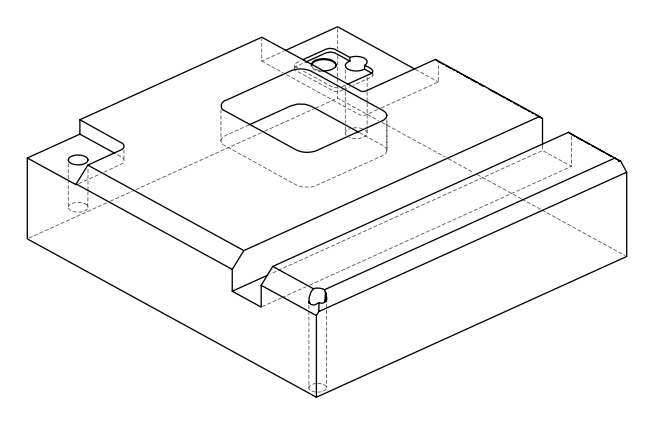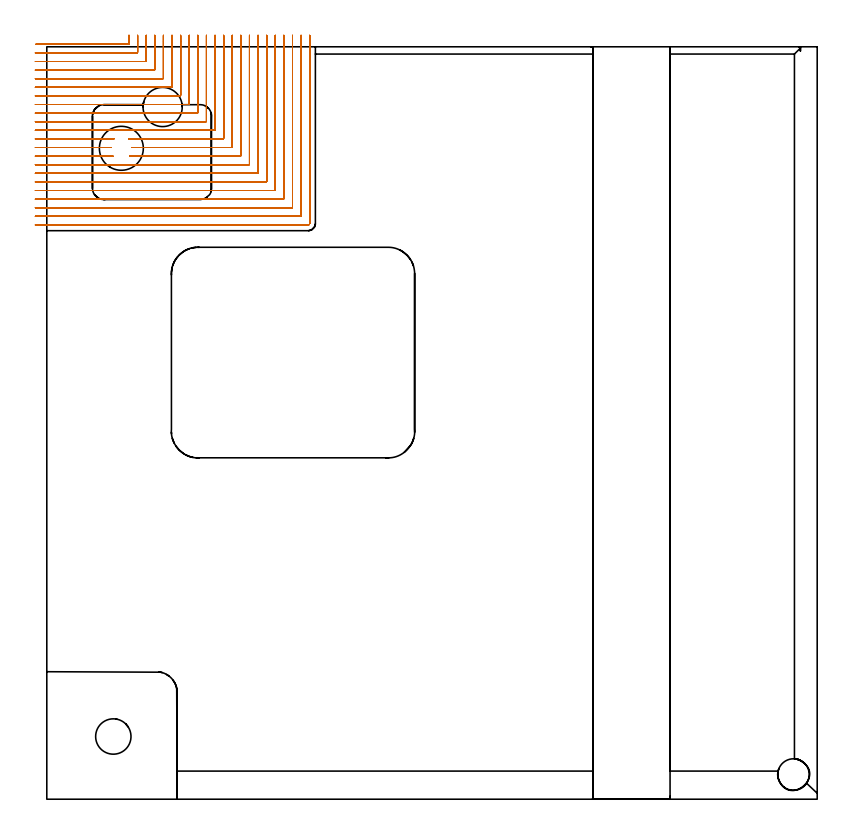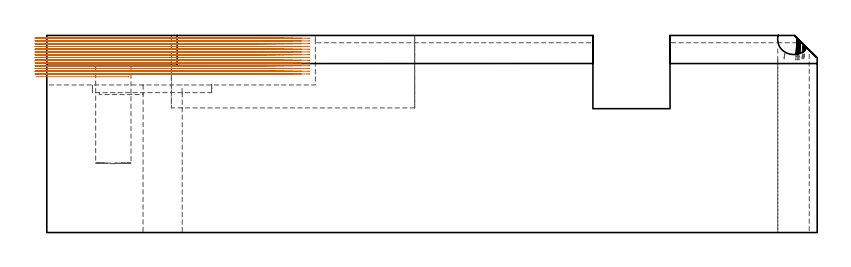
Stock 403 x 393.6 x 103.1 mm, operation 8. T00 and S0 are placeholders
(PLAN: 19 operations, 12 tool changes, 192.2 min)
(1 INDEXABLE_INSERT_DRILL_BLIND_HOLE_FROM_SOLID | STEP1POCKET | NXT0302_008 | 0.22 min | 17949 mm3)
(2 INDEXABLE_INSERT_DRILL_BLIND_HOLE_FROM_SOLID_1 | STEP1POCKET_1 | UGT0302_002 | 0.02 min | 12823 mm3)
(3 AREA_MILL | FG_CHAMFER_SURFACE | UGT0205_001 | 10.64 min | 25046 mm3)
(4 AREA_MILL_1 | FG_CHAMFER_SURFACE_1 | UGT0205_001 | 2.48 min | 1088 mm3)
(5 AREA_MILL_2 | FG_CHAMFER_SURFACE_2 | UGT0205_001 | 15.37 min | 27858 mm3)
(6 AREA_MILL_3 | FG_CHAMFER_SURFACE_3 | UGT0205_001 | 3.45 min | 8341 mm3)
(7 AREA_MILL_4 | FG_CHAMFER_SURFACE_4 | UGT0205_001 | 1.23 min | 500 mm3)
(8 MILL_CORNER_NOTCH_RECTANGULAR | CORNER_NOTCH_RECTANGULAR | NXT0201_008 | Follow Part, ap 1.5, ae 75% | 128.18 min | 339236 mm3)
(9 MILL_CORNER_NOTCH_RECTANGULAR_1 | CORNER_NOTCH_RECTANGULAR_1 | UGT0201_094 | Follow Part, ap 5, ae 75% | 3.65 min | 65601 mm3)
(10 MILL_RECTANGULAR_POCKET | POCKET_RECTANGULAR_STRAIGHT | UGT0201_094 | Follow Part, ap 5, ae 75% | 15.36 min | 524648 mm3)
(11 MILL_RECTANGULAR_POCKET_1 | POCKET_RECTANGULAR_STRAIGHT_1 | NXT0201_013 | Follow Part, ap 2.5, ae 75% | 1.78 min | 10627 mm3)
(12 MILL_RECTANGULAR_SLOT | SLOT_RECTANGULAR | UGT0201_019 | Follow Part, ap 10, ae 75% | 8.1 min | 605996 mm3)
(13 SPOT_DRILL | STEP1HOLE | NXT0321_9005460120000 | 0.03 min | 105 mm3)
(14 SPOT_DRILL_1 | STEP1HOLE_1 | NXT0321_9005460120000 | 0.05 min | 64 mm3)
(15 DRILL_BLIND_HOLE_INTO_CENTER | STEP1HOLE | NXT0301_038 | 0.05 min | 231 mm3)
(16 GUN_DRILL_THROUGH_HOLE | STEP1HOLE | UGT0307_002 | 0.5 min | 2656 mm3)
(17 SPADE_DRILL_TO_ENLARGE_THROUGH_HOLE | STEP1HOLE | UGT0306_007 | 0.44 min | 18371 mm3)
(18 DRILL_THROUGH_HOLE_INTO_CENTER | STEP1HOLE_1 | NXT0301_065 | 0.34 min | 5064 mm3)
(19 DRILL_TO_ENLARGE_THROUGH_HOLE | STEP1HOLE_1 | UGT0301_050 | 0.35 min | 19386 mm3)
(TOOL NXT0302_008 | Index. Insert Drill 18.5mm [880-D1850L25-05] | D18.5 PA176 FL93 Z2)
(TOOL UGT0302_002 | Indexable Insert Drill 23mm | D23 PA180 FL50 Z2)
(TOOL UGT0205_001 | Chamfer Mill 20 x 3 x 45 deg. | D20 FL50 Z2)
(TOOL NXT0201_008 | ENDMILL 6mm [2P460-0600-NA 1630] | D6 FL26 Z6)
(TOOL UGT0201_094 | End mill 20 mm | D20 FL38 Z4)
(TOOL NXT0201_013 | ENDMILL 10mm | D10 FL30 Z4)
(TOOL UGT0201_019 | End mill 40 mm | D40 FL63 Z6)
(TOOL NXT0321_9005460120000 | NC Spot Drill, 142deg, 12mm, Carbide, Uncoated | D12 PA142 FL30 Z2)
(TOOL NXT0301_038 | Carbide Drill 6.7mm [860.1-0670-034A1-MM 2214] | D6.7 PA140 FL53 Z2)
(TOOL UGT0307_002 | Gun Drill 6 mm | D6 PA130 FL24 Z1)
(TOOL UGT0306_007 | Spade Drill 16.5mm | D16.5 PA132 FL10 Z2)
(TOOL NXT0301_065 | Carbide Drill 9.4mm [860.1-0940-075A1-MM 2214] | D9.4 PA140 FL98 Z2)
(TOOL UGT0301_050 | Twist Drill 20.5 mm | D20.5 PA118 FL145 Z2)
(OP 8 MILL_CORNER_NOTCH_RECTANGULAR, part 1 of 2)
G17 G21 G94 G90
T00 M6
G54
G17 G0 G90 X-5.704 Y394.9 S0 M3
G43 Z113.1 H1
Z101.661
G94 G1 X-2.704 F250.
X42.706 F500.
G3 X43. Y395.194 R0.3
G1 Y396.544
Y396.6
X43.002 Y399.6 F250.
G0 Z113.1
X-6. Y390.4
Z101.661
G1 X-3.
X47.206 F500.
G3 X47.5 Y390.694 R0.3
G1 Y396.544
Y396.6
X47.502 Y399.6 F250.
G0 Z113.1
X-6. Y385.9
Z101.661
G1 X-3.
X51.706 F500.
G3 X52. Y386.194 R0.3
G1 Y396.544
Y396.6
X52.002 Y399.6 F250.
G0 Z113.1
X-6. Y381.4
Z101.661
G1 X-3.
X56.206 F500.
G3 X56.5 Y381.694 R0.3
G1 Y396.544
Y396.6
X56.502 Y399.6 F250.
G0 Z113.1
X-6. Y376.9
Z101.661
G1 X-3.
X60.706 F500.
G3 X61. Y377.194 R0.3
G1 Y396.544
Y396.6
X61.002 Y399.6 F250.
G0 Z113.1
X-6. Y372.4
Z101.661
G1 X-3.
X65.205 F500.
G3 X65.5 Y372.695 R0.3
G1 Y396.544
Y396.6
X65.502 Y399.6 F250.
G0 Z113.1
X-6. Y367.9
Z101.661
G1 X-3.
X69.705 F500.
G3 X70. Y368.195 R0.3
G1 Y396.544
Y396.6
X70.003 Y399.6 F250.
G0 Z113.1
X-6. Y363.4
Z101.661
G1 X-3.
X74.205 F500.
G3 X74.5 Y363.695 R0.3
G1 Y396.544
Y396.6
X74.503 Y399.6 F250.
G0 Z113.1
X-6. Y358.9
Z101.661
G1 X-3.
X78.705 F500.
G3 X79. Y359.195 R0.3
G1 Y396.544
Y396.6
X79.003 Y399.6 F250.
G0 Z113.1
X-6. Y354.4
Z101.661
G1 X-3.
X83.205 F500.
G3 X83.5 Y354.695 R0.3
G1 Y396.544
Y396.6
X83.503 Y399.6 F250.
G0 Z113.1
X-6. Y349.9
Z101.661
G1 X-3.
X87.704 F500.
G3 X88. Y350.196 R0.3
G1 Y396.544
Y396.6
X88.003 Y399.6 F250.
G0 Z113.1
X-6. Y345.4
Z101.661
G1 X-3.
X32.059 F500.
X35.059 F250.
G0 Z113.1
X-6. Y340.9
Z101.661
G1 X-3.
X30.513 F500.
X33.513 F250.
G0 Z113.1
X-6. Y336.4
Z101.661
G1 X-3.
X31.566 F500.
X34.566 F250.
G0 Z113.1
X42.944 Y345.4
Z101.661
G1 X45.944
X92.204 F500.
G3 X92.5 Y345.696 R0.3
G1 Y396.544
Y396.6
X92.504 Y399.6 F250.
G0 Z113.1
X44.488 Y340.9
Z101.661
G1 X47.488
X96.704 F500.
G3 X97. Y341.196 R0.3
G1 Y396.544
Y396.6
X97.004 Y399.6 F250.
G0 Z113.1
X43.442 Y336.4
Z101.661
G1 X46.442
X101.204 F500.
G3 X101.5 Y336.696 R0.3
G1 Y396.544
Y396.6
X101.505 Y399.6 F250.
G0 Z113.1
X-6. Y331.9
Z101.661
G1 X-3.
X105.704 F500.
G3 X106. Y332.196 R0.3
G1 Y396.544
Y396.6
X106.005 Y399.6 F250.
G0 Z113.1
X-6. Y327.4
Z101.661
G1 X-3.
X110.203 F500.
G3 X110.5 Y327.697 R0.3
G1 Y396.544
Y396.6
X110.506 Y399.6 F250.
G0 Z113.1
X-6. Y322.9
Z101.661
G1 X-3.
X114.703 F500.
G3 X115. Y323.197 R0.3
G1 Y396.544
Y396.6
X115.008 Y399.6 F250.
G0 Z113.1
X-6. Y318.4
Z101.661
G1 X-3.
X119.203 F500.
G3 X119.5 Y318.697 R0.3
G1 Y396.544
Y396.6
X119.509 Y399.6 F250.
G0 Z113.1
X-6. Y313.9
Z101.661
G1 X-3.
X123.703 F500.
G3 X124. Y314.197 R0.3
G1 Y396.544
Y396.6
X124.013 Y399.6 F250.
G0 Z113.1
X-6. Y309.4
Z101.661
G1 X-3.
X128.203 F500.
G3 X128.5 Y309.697 R0.3
G1 Y396.544
Y396.6
X128.519 Y399.6 F250.
G0 Z113.1
X-6. Y304.9
Z101.661
G1 X-3.
X132.703 F500.
G3 X133. Y305.197 R0.3
G1 Y396.544
Y396.6
X133.038 Y399.6 F250.
G0 Z113.1
X-6. Y300.4
Z101.661
G1 X-3.
X136.7 F500.
G3 X137.5 Y301.2 R0.8
G1 Y396.544
Y399.544 F250.
G0 Z113.1
X-5.704 Y394.9
Z100.222
G1 X-2.704
X42.706 F500.
G3 X43. Y395.194 R0.3
G1 Y396.6
Y399.6 F250.
G0 Z113.1
X-6. Y390.4
Z100.222
G1 X-3.
X47.206 F500.
G3 X47.5 Y390.694 R0.3
G1 Y396.6
Y399.6 F250.
G0 Z113.1
X-6. Y385.9
Z100.222
G1 X-3.
X51.706 F500.
G3 X52. Y386.194 R0.3
G1 Y396.6
Y399.6 F250.
G0 Z113.1
X-6. Y381.4
Z100.222
G1 X-3.
X56.206 F500.
G3 X56.5 Y381.694 R0.3
G1 Y396.6
Y399.6 F250.
G0 Z113.1
X-6. Y376.9
Z100.222
G1 X-3.
X60.706 F500.
G3 X61. Y377.194 R0.3
G1 Y396.6
Y399.6 F250.
G0 Z113.1
X-6. Y372.4
Z100.222
G1 X-3.
X65.205 F500.
G3 X65.5 Y372.695 R0.3
G1 Y396.6
Y399.6 F250.
G0 Z113.1
X-6. Y367.9
Z100.222
G1 X-3.
X69.705 F500.
G3 X70. Y368.195 R0.3
G1 Y396.6
Y399.6 F250.
G0 Z113.1
X-6. Y363.4
Z100.222
G1 X-3.
X74.205 F500.
G3 X74.5 Y363.695 R0.3
G1 Y396.6
Y399.6 F250.
G0 Z113.1
X-6. Y358.9
Z100.222
G1 X-3.
X78.705 F500.
G3 X79. Y359.195 R0.3
G1 Y396.6
Y399.6 F250.
G0 Z113.1
X-6. Y354.4
Z100.222
G1 X-3.
X83.205 F500.
G3 X83.5 Y354.695 R0.3
G1 Y396.6
Y399.6 F250.
G0 Z113.1
X-6. Y349.9
Z100.222
G1 X-3.
X87.704 F500.
G3 X88. Y350.196 R0.3
G1 Y396.6
Y399.6 F250.
G0 Z113.1
X-6. Y345.4
Z100.222
G1 X-3.
X32.059 F500.
X35.059 F250.
G0 Z113.1
X-6. Y340.9
Z100.222
G1 X-3.
X30.513 F500.
X33.513 F250.
G0 Z113.1
X-6. Y336.4
Z100.222
G1 X-3.
X31.566 F500.
X34.566 F250.
G0 Z113.1
X42.944 Y345.4
Z100.222
G1 X45.944
X92.204 F500.
G3 X92.5 Y345.696 R0.3
G1 Y396.6
Y399.6 F250.
G0 Z113.1
X44.488 Y340.9
Z100.222
G1 X47.488
X96.704 F500.
G3 X97. Y341.196 R0.3
G1 Y396.6
Y399.6 F250.
G0 Z113.1
X43.442 Y336.4
Z100.222
G1 X46.442
X101.204 F500.
G3 X101.5 Y336.696 R0.3
G1 Y396.6
Y399.6 F250.
G0 Z113.1
X-6. Y331.9
Z100.222
G1 X-3.
X105.704 F500.
G3 X106. Y332.196 R0.3
G1 Y396.6
Y399.6 F250.
G0 Z113.1
X-6. Y327.4
Z100.222
G1 X-3.
X110.203 F500.
G3 X110.5 Y327.697 R0.3
G1 Y396.6
Y399.6 F250.
G0 Z113.1
X-6. Y322.9
Z100.222
G1 X-3.
X114.703 F500.
G3 X115. Y323.197 R0.3
G1 Y396.6
Y399.6 F250.
G0 Z113.1
X-6. Y318.4
Z100.222
G1 X-3.
X119.203 F500.
G3 X119.5 Y318.697 R0.3
G1 Y396.6
Y399.6 F250.
G0 Z113.1
X-6. Y313.9
Z100.222
G1 X-3.
X123.703 F500.
G3 X124. Y314.197 R0.3
G1 Y396.6
Y399.6 F250.
G0 Z113.1
X-6. Y309.4
Z100.222
G1 X-3.
X128.203 F500.
G3 X128.5 Y309.697 R0.3
G1 Y396.6
Y399.6 F250.
G0 Z113.1
X-6. Y304.9
Z100.222
G1 X-3.
X132.703 F500.
G3 X133. Y305.197 R0.3
G1 Y396.6
Y399.6 F250.
G0 Z113.1
X-6. Y300.4
Z100.222
G1 X-3.
X136.7 F500.
G3 X137.5 Y301.2 R0.8
G1 Y396.6
Y399.6 F250.
G0 Z113.1
X-5.704 Y394.9
Z98.783
G1 X-2.704
X42.706 F500.
G3 X43. Y395.194 R0.3
G1 Y396.6
Y399.6 F250.
G0 Z113.1
X-6. Y390.4
Z98.783
G1 X-3.
X47.206 F500.
G3 X47.5 Y390.694 R0.3
G1 Y396.6
Y399.6 F250.
G0 Z113.1
X-6. Y385.9
Z98.783
G1 X-3.
X51.706 F500.
G3 X52. Y386.194 R0.3
G1 Y396.6
Y399.6 F250.
G0 Z113.1
X-6. Y381.4
Z98.783
G1 X-3.
X56.206 F500.
G3 X56.5 Y381.694 R0.3
G1 Y396.6
Y399.6 F250.
G0 Z113.1
X-6. Y376.9
Z98.783
G1 X-3.
X60.706 F500.
G3 X61. Y377.194 R0.3
G1 Y396.6
Y399.6 F250.
G0 Z113.1
X-6. Y372.4
Z98.783
G1 X-3.
X65.205 F500.
G3 X65.5 Y372.695 R0.3
G1 Y396.6
Y399.6 F250.
G0 Z113.1
X-6. Y367.9
Z98.783
G1 X-3.
X69.705 F500.
G3 X70. Y368.195 R0.3
G1 Y396.6
Y399.6 F250.
G0 Z113.1
X-6. Y363.4
Z98.783
G1 X-3.
X74.205 F500.
G3 X74.5 Y363.695 R0.3
G1 Y396.6
Y399.6 F250.
G0 Z113.1
X-6. Y358.9
Z98.783
G1 X-3.
X78.705 F500.
G3 X79. Y359.195 R0.3
G1 Y396.6
Y399.6 F250.
G0 Z113.1
X-6. Y354.4
Z98.783
G1 X-3.
X83.205 F500.
G3 X83.5 Y354.695 R0.3
G1 Y396.6
Y399.6 F250.
G0 Z113.1
X-6. Y349.9
Z98.783
G1 X-3.
X87.704 F500.
G3 X88. Y350.196 R0.3
G1 Y396.6
Y399.6 F250.
G0 Z113.1
X-6. Y345.4
Z98.783
G1 X-3.
X32.059 F500.
X35.059 F250.
G0 Z113.1
X-6. Y340.9
Z98.783
G1 X-3.
X30.513 F500.
X33.513 F250.
G0 Z113.1
X-6. Y336.4
Z98.783
G1 X-3.
X31.566 F500.
X34.566 F250.
G0 Z113.1
X42.944 Y345.4
Z98.783
G1 X45.944
X92.204 F500.
G3 X92.5 Y345.696 R0.3
G1 Y396.6
Y399.6 F250.
G0 Z113.1
X44.488 Y340.9
Z98.783
G1 X47.488
X96.704 F500.
G3 X97. Y341.196 R0.3
G1 Y396.6
Y399.6 F250.
G0 Z113.1
X43.442 Y336.4
Z98.783
G1 X46.442
X101.204 F500.
G3 X101.5 Y336.696 R0.3
G1 Y396.6
Y399.6 F250.
G0 Z113.1
X-6. Y331.9
Z98.783
G1 X-3.
X105.704 F500.
G3 X106. Y332.196 R0.3
G1 Y396.6
Y399.6 F250.
G0 Z113.1
X-6. Y327.4
Z98.783
G1 X-3.
X110.203 F500.
G3 X110.5 Y327.697 R0.3
G1 Y396.6
Y399.6 F250.
G0 Z113.1
X-6. Y322.9
Z98.783
G1 X-3.
X114.703 F500.
G3 X115. Y323.197 R0.3
G1 Y396.6
Y399.6 F250.
G0 Z113.1
X-6. Y318.4
Z98.783
G1 X-3.
X119.203 F500.
G3 X119.5 Y318.697 R0.3
G1 Y396.6
Y399.6 F250.
G0 Z113.1
X-6. Y313.9
Z98.783
G1 X-3.
X123.703 F500.
G3 X124. Y314.197 R0.3
G1 Y396.6
Y399.6 F250.
G0 Z113.1
X-6. Y309.4
Z98.783
G1 X-3.
X128.203 F500.
G3 X128.5 Y309.697 R0.3
G1 Y396.6
Y399.6 F250.
G0 Z113.1
X-6. Y304.9
Z98.783
G1 X-3.
X132.703 F500.
G3 X133. Y305.197 R0.3
G1 Y396.6
Y399.6 F250.
G0 Z113.1
X-6. Y300.4
Z98.783
G1 X-3.
X136.7 F500.
G3 X137.5 Y301.2 R0.8
G1 Y396.6
Y399.6 F250.
G0 Z113.1
X-5.704 Y394.9
Z97.344
G1 X-2.704
X42.706 F500.
G3 X43. Y395.194 R0.3
G1 Y396.6
Y399.6 F250.
G0 Z113.1
X-6. Y390.4
Z97.344
G1 X-3.
X47.206 F500.
G3 X47.5 Y390.694 R0.3
G1 Y396.6
Y399.6 F250.
G0 Z113.1
X-6. Y385.9
Z97.344
G1 X-3.
X51.706 F500.
G3 X52. Y386.194 R0.3
G1 Y396.6
Y399.6 F250.
G0 Z113.1
X-6. Y381.4
Z97.344
G1 X-3.
X56.206 F500.
G3 X56.5 Y381.694 R0.3
G1 Y396.6
Y399.6 F250.
G0 Z113.1
X-6. Y376.9
Z97.344
G1 X-3.
X60.706 F500.
G3 X61. Y377.194 R0.3
G1 Y396.6
Y399.6 F250.
G0 Z113.1
X-6. Y372.4
Z97.344
G1 X-3.
X65.205 F500.
G3 X65.5 Y372.695 R0.3
G1 Y396.6
Y399.6 F250.
G0 Z113.1
X-6. Y367.9
Z97.344
G1 X-3.
X69.705 F500.
G3 X70. Y368.195 R0.3
G1 Y396.6
Y399.6 F250.
G0 Z113.1
X-6. Y363.4
Z97.344
G1 X-3.
X74.205 F500.
G3 X74.5 Y363.695 R0.3
G1 Y396.6
Y399.6 F250.
G0 Z113.1
X-6. Y358.9
Z97.344
G1 X-3.
X78.705 F500.
G3 X79. Y359.195 R0.3
G1 Y396.6
Y399.6 F250.
G0 Z113.1
X-6. Y354.4
Z97.344
G1 X-3.
X83.205 F500.
G3 X83.5 Y354.695 R0.3
G1 Y396.6
Y399.6 F250.
G0 Z113.1
X-6. Y349.9
Z97.344
G1 X-3.
X87.704 F500.
G3 X88. Y350.196 R0.3
G1 Y396.6
Y399.6 F250.
G0 Z113.1
X-6. Y345.4
Z97.344
G1 X-3.
X32.059 F500.
X35.059 F250.
G0 Z113.1
X-6. Y340.9
Z97.344
G1 X-3.
X30.513 F500.
X33.513 F250.
G0 Z113.1
X-6. Y336.4
Z97.344
G1 X-3.
X31.566 F500.
X34.566 F250.
G0 Z113.1
X42.944 Y345.4
Z97.344
G1 X45.944
X92.204 F500.
G3 X92.5 Y345.696 R0.3
G1 Y396.6
Y399.6 F250.
G0 Z113.1
X44.488 Y340.9
Z97.344
G1 X47.488
X96.704 F500.
G3 X97. Y341.196 R0.3
G1 Y396.6
Y399.6 F250.
G0 Z113.1
X43.442 Y336.4
Z97.344
G1 X46.442
X101.204 F500.
G3 X101.5 Y336.696 R0.3
G1 Y396.6
Y399.6 F250.
G0 Z113.1
X-6. Y331.9
Z97.344
G1 X-3.
X105.704 F500.
G3 X106. Y332.196 R0.3
G1 Y396.6
Y399.6 F250.
G0 Z113.1
X-6. Y327.4
Z97.344
G1 X-3.
X110.203 F500.
G3 X110.5 Y327.697 R0.3
G1 Y396.6
Y399.6 F250.
G0 Z113.1
X-6. Y322.9
Z97.344
G1 X-3.
X114.703 F500.
G3 X115. Y323.197 R0.3
G1 Y396.6
Y399.6 F250.
G0 Z113.1
X-6. Y318.4
Z97.344
G1 X-3.
X119.203 F500.
G3 X119.5 Y318.697 R0.3
G1 Y396.6
Y399.6 F250.
G0 Z113.1
X-6. Y313.9
Z97.344
G1 X-3.
X123.703 F500.
G3 X124. Y314.197 R0.3
G1 Y396.6
Y399.6 F250.
G0 Z113.1
X-6. Y309.4
Z97.344
G1 X-3.
X128.203 F500.
G3 X128.5 Y309.697 R0.3
G1 Y396.6
Y399.6 F250.
G0 Z113.1
X-6. Y304.9
Z97.344
G1 X-3.
X132.703 F500.
G3 X133. Y305.197 R0.3
G1 Y396.6
Y399.6 F250.
G0 Z113.1
X-6. Y300.4
Z97.344
G1 X-3.
X136.7 F500.
G3 X137.5 Y301.2 R0.8
G1 Y396.6
Y399.6 F250.
G0 Z113.1
X-5.704 Y394.9
Z95.905
G1 X-2.704
X42.706 F500.
G3 X43. Y395.194 R0.3
G1 Y396.6
Y399.6 F250.
G0 Z113.1
X-6. Y390.4
Z95.905
G1 X-3.
X47.206 F500.
G3 X47.5 Y390.694 R0.3
G1 Y396.6
Y399.6 F250.
G0 Z113.1
X-6. Y385.9
Z95.905
G1 X-3.
X51.706 F500.
G3 X52. Y386.194 R0.3
G1 Y396.6
Y399.6 F250.
G0 Z113.1
X-6. Y381.4
Z95.905
G1 X-3.
X56.206 F500.
G3 X56.5 Y381.694 R0.3
G1 Y396.6
Y399.6 F250.
G0 Z113.1
X-6. Y376.9
Z95.905
G1 X-3.
X60.706 F500.
G3 X61. Y377.194 R0.3
G1 Y396.6
Y399.6 F250.
G0 Z113.1
X-6. Y372.4
Z95.905
G1 X-3.
X65.205 F500.
G3 X65.5 Y372.695 R0.3
G1 Y396.6
Y399.6 F250.
G0 Z113.1
X-6. Y367.9
Z95.905
G1 X-3.
X69.705 F500.
G3 X70. Y368.195 R0.3
G1 Y396.6
Y399.6 F250.
G0 Z113.1
X-6. Y363.4
Z95.905
G1 X-3.
X74.205 F500.
G3 X74.5 Y363.695 R0.3
G1 Y396.6
Y399.6 F250.
G0 Z113.1
X-6. Y358.9
Z95.905
G1 X-3.
X78.705 F500.
G3 X79. Y359.195 R0.3
G1 Y396.6
Y399.6 F250.
G0 Z113.1
X-6. Y354.4
Z95.905
G1 X-3.
X83.205 F500.
G3 X83.5 Y354.695 R0.3
G1 Y396.6
Y399.6 F250.
G0 Z113.1
X-6. Y349.9
Z95.905
G1 X-3.
X87.704 F500.
G3 X88. Y350.196 R0.3
G1 Y396.6
Y399.6 F250.
G0 Z113.1
X-6. Y345.4
Z95.905
G1 X-3.
X32.059 F500.
X35.059 F250.
G0 Z113.1
X-6. Y340.9
Z95.905
G1 X-3.
X30.513 F500.
X33.513 F250.
G0 Z113.1
X-6. Y336.4
Z95.905
G1 X-3.
X31.566 F500.
X34.566 F250.
G0 Z113.1
X42.944 Y345.4
Z95.905
G1 X45.944
X92.204 F500.
G3 X92.5 Y345.696 R0.3
G1 Y396.6
Y399.6 F250.
G0 Z113.1
X44.488 Y340.9
Z95.905
G1 X47.488
X96.704 F500.
G3 X97. Y341.196 R0.3
G1 Y396.6
Y399.6 F250.
G0 Z113.1
X43.442 Y336.4
Z95.905
G1 X46.442
X101.204 F500.
G3 X101.5 Y336.696 R0.3
G1 Y396.6
Y399.6 F250.
G0 Z113.1
X-6. Y331.9
Z95.905
G1 X-3.
X105.704 F500.
G3 X106. Y332.196 R0.3
G1 Y396.6
Y399.6 F250.
G0 Z113.1
X-6. Y327.4
Z95.905
G1 X-3.
X110.203 F500.
G3 X110.5 Y327.697 R0.3
G1 Y396.6
Y399.6 F250.
G0 Z113.1
X-6. Y322.9
Z95.905
G1 X-3.
X114.703 F500.
G3 X115. Y323.197 R0.3
G1 Y396.6
Y399.6 F250.
G0 Z113.1
X-6. Y318.4
Z95.905
G1 X-3.
X119.203 F500.
G3 X119.5 Y318.697 R0.3
G1 Y396.6
Y399.6 F250.
G0 Z113.1
X-6. Y313.9
Z95.905
G1 X-3.
X123.703 F500.
G3 X124. Y314.197 R0.3
G1 Y396.6
Y399.6 F250.
G0 Z113.1
X-6. Y309.4
Z95.905
G1 X-3.
X128.203 F500.
G3 X128.5 Y309.697 R0.3
G1 Y396.6
Y399.6 F250.
G0 Z113.1
X-6. Y304.9
Z95.905
G1 X-3.
X132.703 F500.
G3 X133. Y305.197 R0.3
G1 Y396.6
Y399.6 F250.
G0 Z113.1
X-6. Y300.4
Z95.905
G1 X-3.
X136.7 F500.
G3 X137.5 Y301.2 R0.8
G1 Y396.6
Y399.6 F250.
G0 Z113.1
X-5.704 Y394.9
Z94.467
G1 X-2.704
X42.706 F500.
G3 X43. Y395.194 R0.3
G1 Y396.6
Y399.6 F250.
G0 Z113.1
X-6. Y390.4
Z94.467
G1 X-3.
X47.206 F500.
G3 X47.5 Y390.694 R0.3
G1 Y396.6
Y399.6 F250.
G0 Z113.1
X-6. Y385.9
Z94.467
G1 X-3.
X51.706 F500.
G3 X52. Y386.194 R0.3
G1 Y396.6
Y399.6 F250.
G0 Z113.1
X-6. Y381.4
Z94.467
G1 X-3.
X56.206 F500.
G3 X56.5 Y381.694 R0.3
G1 Y396.6
Y399.6 F250.
G0 Z113.1
X-6. Y376.9
Z94.467
G1 X-3.
X60.706 F500.
G3 X61. Y377.194 R0.3
G1 Y396.6
Y399.6 F250.
G0 Z113.1
X-6. Y372.4
Z94.467
G1 X-3.
X65.205 F500.
G3 X65.5 Y372.695 R0.3
G1 Y396.6
Y399.6 F250.
G0 Z113.1
X-6. Y367.9
Z94.467
G1 X-3.
X69.705 F500.
G3 X70. Y368.195 R0.3
G1 Y396.6
Y399.6 F250.
G0 Z113.1
X-6. Y363.4
Z94.467
G1 X-3.
X74.205 F500.
G3 X74.5 Y363.695 R0.3
G1 Y396.6
Y399.6 F250.
G0 Z113.1
X-6. Y358.9
Z94.467
G1 X-3.
X78.705 F500.
G3 X79. Y359.195 R0.3
G1 Y396.6
Y399.6 F250.
G0 Z113.1
X-6. Y354.4
Z94.467
G1 X-3.
X83.205 F500.
G3 X83.5 Y354.695 R0.3
G1 Y396.6
Y399.6 F250.
G0 Z113.1
X-6. Y349.9
Z94.467
G1 X-3.
X87.704 F500.
G3 X88. Y350.196 R0.3
G1 Y396.6
Y399.6 F250.
G0 Z113.1
X-6. Y345.4
Z94.467
G1 X-3.
X32.059 F500.
X35.059 F250.
G0 Z113.1
X-6. Y340.9
Z94.467
G1 X-3.
X30.513 F500.
X33.513 F250.
G0 Z113.1
X-6. Y336.4
Z94.467
G1 X-3.
X31.566 F500.
X34.566 F250.
G0 Z113.1
X42.944 Y345.4
Z94.467
G1 X45.944
X92.204 F500.
G3 X92.5 Y345.696 R0.3
G1 Y396.6
Y399.6 F250.
G0 Z113.1
X44.488 Y340.9
Z94.467
G1 X47.488
X96.704 F500.
G3 X97. Y341.196 R0.3
G1 Y396.6
Y399.6 F250.
G0 Z113.1
X43.442 Y336.4
Z94.467
G1 X46.442
X101.204 F500.
G3 X101.5 Y336.696 R0.3
G1 Y396.6
Y399.6 F250.
G0 Z113.1
X-6. Y331.9
Z94.467
G1 X-3.
X105.704 F500.
G3 X106. Y332.196 R0.3
G1 Y396.6
Y399.6 F250.
G0 Z113.1
X-6. Y327.4
Z94.467
G1 X-3.
X110.203 F500.
G3 X110.5 Y327.697 R0.3
G1 Y396.6
Y399.6 F250.
G0 Z113.1
X-6. Y322.9
Z94.467
G1 X-3.
X114.703 F500.
G3 X115. Y323.197 R0.3
G1 Y396.6
Y399.6 F250.
G0 Z113.1
X-6. Y318.4
Z94.467
G1 X-3.
X119.203 F500.
G3 X119.5 Y318.697 R0.3
G1 Y396.6
Y399.6 F250.
G0 Z113.1
X-6. Y313.9
Z94.467
G1 X-3.
X123.703 F500.
G3 X124. Y314.197 R0.3
G1 Y396.6
Y399.6 F250.
G0 Z113.1
X-6. Y309.4
Z94.467
G1 X-3.
X128.203 F500.
G3 X128.5 Y309.697 R0.3
G1 Y396.6
Y399.6 F250.
G0 Z113.1
X-6. Y304.9
Z94.467
G1 X-3.
X132.703 F500.
G3 X133. Y305.197 R0.3
G1 Y396.6
Y399.6 F250.
G0 Z113.1
X-6. Y300.4
Z94.467
G1 X-3.
X136.7 F500.
G3 X137.5 Y301.2 R0.8
G1 Y396.6
Y399.6 F250.
G0 Z113.1
X-5.704 Y394.9
Z93.028
G1 X-2.704
X42.706 F500.
G3 X43. Y395.194 R0.3
G1 Y396.6
Y399.6 F250.
G0 Z113.1
X-6. Y390.4
Z93.028
G1 X-3.
X47.206 F500.
G3 X47.5 Y390.694 R0.3
G1 Y396.6
Y399.6 F250.
G0 Z113.1
X-6. Y385.9
Z93.028
G1 X-3.
X51.706 F500.
G3 X52. Y386.194 R0.3
G1 Y396.6
Y399.6 F250.
G0 Z113.1
X-6. Y381.4
Z93.028
G1 X-3.
X56.206 F500.
G3 X56.5 Y381.694 R0.3
G1 Y396.6
Y399.6 F250.
G0 Z113.1
X-6. Y376.9
Z93.028
G1 X-3.
X60.706 F500.
G3 X61. Y377.194 R0.3
G1 Y396.6
Y399.6 F250.
G0 Z113.1
X-6. Y372.4
Z93.028
G1 X-3.
X65.205 F500.
G3 X65.5 Y372.695 R0.3
G1 Y396.6
Y399.6 F250.
G0 Z113.1
X-6. Y367.9
Z93.028
G1 X-3.
X69.705 F500.
G3 X70. Y368.195 R0.3
G1 Y396.6
Y399.6 F250.
G0 Z113.1
X-6. Y363.4
Z93.028
G1 X-3.
X74.205 F500.
G3 X74.5 Y363.695 R0.3
G1 Y396.6
Y399.6 F250.
G0 Z113.1
X-6. Y358.9
Z93.028
G1 X-3.
X78.705 F500.
G3 X79. Y359.195 R0.3
G1 Y396.6
Y399.6 F250.
G0 Z113.1
X-6. Y354.4
Z93.028
G1 X-3.
X83.205 F500.
G3 X83.5 Y354.695 R0.3
G1 Y396.6
Y399.6 F250.
G0 Z113.1
X-6. Y349.9
Z93.028
G1 X-3.
X87.704 F500.
G3 X88. Y350.196 R0.3
G1 Y396.6
Y399.6 F250.
G0 Z113.1
X-6. Y345.4
Z93.028
G1 X-3.
X32.059 F500.
X35.059 F250.
G0 Z113.1
X-6. Y340.9
Z93.028
G1 X-3.
X30.513 F500.
X33.513 F250.
G0 Z113.1
X-6. Y336.4
Z93.028
G1 X-3.
X31.566 F500.
X34.566 F250.
G0 Z113.1
X42.944 Y345.4
Z93.028
G1 X45.944
X92.204 F500.
G3 X92.5 Y345.696 R0.3
G1 Y396.6
Y399.6 F250.
G0 Z113.1
X44.488 Y340.9
Z93.028
G1 X47.488
X96.704 F500.
G3 X97. Y341.196 R0.3
G1 Y396.6
Y399.6 F250.
G0 Z113.1
X43.442 Y336.4
Z93.028
G1 X46.442
X101.204 F500.
G3 X101.5 Y336.696 R0.3
G1 Y396.6
Y399.6 F250.
G0 Z113.1
X-6. Y331.9
Z93.028
G1 X-3.
X105.704 F500.
G3 X106. Y332.196 R0.3
G1 Y396.6
Y399.6 F250.
G0 Z113.1
X-6. Y327.4
Z93.028
G1 X-3.
X110.203 F500.
G3 X110.5 Y327.697 R0.3
G1 Y396.6
Y399.6 F250.
G0 Z113.1
X-6. Y322.9
Z93.028
G1 X-3.
X114.703 F500.
G3 X115. Y323.197 R0.3
G1 Y396.6
Y399.6 F250.
G0 Z113.1
X-6. Y318.4
Z93.028
G1 X-3.
X119.203 F500.
G3 X119.5 Y318.697 R0.3
G1 Y396.6
Y399.6 F250.
G0 Z113.1
X-6. Y313.9
Z93.028
G1 X-3.
X123.703 F500.
G3 X124. Y314.197 R0.3
G1 Y396.6
Y399.6 F250.
G0 Z113.1
X-6. Y309.4
Z93.028
G1 X-3.
X128.203 F500.
G3 X128.5 Y309.697 R0.3
G1 Y396.6
Y399.6 F250.
G0 Z113.1
X-6. Y304.9
Z93.028
G1 X-3.
X132.703 F500.
G3 X133. Y305.197 R0.3
G1 Y396.6
Y399.6 F250.
G0 Z113.1
X-6. Y300.4
Z93.028
G1 X-3.
X136.7 F500.
G3 X137.5 Y301.2 R0.8
G1 Y396.6
Y399.6 F250.
G0 Z113.1
X-5.704 Y394.9
Z91.589
G1 X-2.704
X42.706 F500.
G3 X43. Y395.194 R0.3
G1 Y396.6
Y399.6 F250.
G0 Z113.1
X-6. Y390.4
Z91.589
G1 X-3.
X47.206 F500.
G3 X47.5 Y390.694 R0.3
G1 Y396.6
Y399.6 F250.
G0 Z113.1
X-6. Y385.9
Z91.589
G1 X-3.
X51.706 F500.
G3 X52. Y386.194 R0.3
G1 Y396.6
Y399.6 F250.
G0 Z113.1
X-6. Y381.4
Z91.589
G1 X-3.
X56.206 F500.
G3 X56.5 Y381.694 R0.3
G1 Y396.6
Y399.6 F250.
G0 Z113.1
X-6. Y376.9
Z91.589
G1 X-3.
X60.706 F500.
G3 X61. Y377.194 R0.3
G1 Y396.6
Y399.6 F250.
G0 Z113.1
X-6. Y372.4
Z91.589
G1 X-3.
X65.205 F500.
G3 X65.5 Y372.695 R0.3
G1 Y396.6
Y399.6 F250.
G0 Z113.1
X-6. Y367.9
Z91.589
G1 X-3.
X69.705 F500.
G3 X70. Y368.195 R0.3
G1 Y396.6
Y399.6 F250.
G0 Z113.1
X-6. Y363.4
Z91.589
G1 X-3.
X74.205 F500.
G3 X74.5 Y363.695 R0.3
G1 Y396.6
Y399.6 F250.
G0 Z113.1
X-6. Y358.9
Z91.589
G1 X-3.
X78.705 F500.
G3 X79. Y359.195 R0.3
G1 Y396.6
Y399.6 F250.
G0 Z113.1
X-6. Y354.4
Z91.589
G1 X-3.
X83.205 F500.
G3 X83.5 Y354.695 R0.3
G1 Y396.6
Y399.6 F250.
G0 Z113.1
X-6. Y349.9
Z91.589
G1 X-3.
X87.704 F500.
G3 X88. Y350.196 R0.3
G1 Y396.6
Y399.6 F250.
G0 Z113.1
X-6. Y345.4
Z91.589
G1 X-3.
X32.059 F500.
X35.059 F250.
G0 Z113.1
X-6. Y340.9
Z91.589
G1 X-3.
X30.513 F500.
X33.513 F250.
G0 Z113.1
X-6. Y336.4
Z91.589
G1 X-3.
X31.566 F500.
X34.566 F250.
G0 Z113.1
X42.944 Y345.4
Z91.589
G1 X45.944
X92.204 F500.
G3 X92.5 Y345.696 R0.3
G1 Y396.6
Y399.6 F250.
G0 Z113.1
X44.488 Y340.9
Z91.589
G1 X47.488
X96.704 F500.
G3 X97. Y341.196 R0.3
G1 Y396.6
Y399.6 F250.
G0 Z113.1
X43.442 Y336.4
Z91.589
G1 X46.442
X101.204 F500.
G3 X101.5 Y336.696 R0.3
G1 Y396.6
Y399.6 F250.
G0 Z113.1
X-6. Y331.9
Z91.589
G1 X-3.
X105.704 F500.
G3 X106. Y332.196 R0.3
G1 Y396.6
Y399.6 F250.
G0 Z113.1
X-6. Y327.4
Z91.589
G1 X-3.
X110.203 F500.
G3 X110.5 Y327.697 R0.3
G1 Y396.6
Y399.6 F250.
G0 Z113.1
X-6. Y322.9
Z91.589
G1 X-3.
X114.703 F500.
G3 X115. Y323.197 R0.3
G1 Y396.6
Y399.6 F250.
G0 Z113.1
X-6. Y318.4
Z91.589
G1 X-3.
X119.203 F500.
G3 X119.5 Y318.697 R0.3
G1 Y396.6
Y399.6 F250.
G0 Z113.1
X-6. Y313.9
Z91.589
G1 X-3.
X123.703 F500.
G3 X124. Y314.197 R0.3
G1 Y396.6
Y399.6 F250.
G0 Z113.1
X-6. Y309.4
Z91.589
G1 X-3.
X128.203 F500.
G3 X128.5 Y309.697 R0.3
G1 Y396.6
Y399.6 F250.
G0 Z113.1
X-6. Y304.9
Z91.589
G1 X-3.
X132.703 F500.
G3 X133. Y305.197 R0.3
G1 Y396.6
Y399.6 F250.
G0 Z113.1
X-6. Y300.4
Z91.589
G1 X-3.
X136.7 F500.
G3 X137.5 Y301.2 R0.8
G1 Y396.6
Y399.6 F250.
G0 Z113.1
X-5.704 Y394.9
Z90.15
G1 X-2.704
X42.706 F500.
G3 X43. Y395.194 R0.3
G1 Y396.6
Y399.6 F250.
G0 Z113.1
X-6. Y390.4
Z90.15
G1 X-3.
X47.206 F500.
G3 X47.5 Y390.694 R0.3
G1 Y396.6
Y399.6 F250.
G0 Z113.1
X-6. Y385.9
Z90.15
G1 X-3.
X51.706 F500.
G3 X52. Y386.194 R0.3
G1 Y396.6
Y399.6 F250.
G0 Z113.1
X-6. Y381.4
Z90.15
G1 X-3.
X56.206 F500.
G3 X56.5 Y381.694 R0.3
G1 Y396.6
Y399.6 F250.
G0 Z113.1
X-6. Y376.9
Z90.15
G1 X-3.
X60.706 F500.
G3 X61. Y377.194 R0.3
G1 Y396.6
Y399.6 F250.
G0 Z113.1
X-6. Y372.4
Z90.15
G1 X-3.
X65.205 F500.
G3 X65.5 Y372.695 R0.3
G1 Y396.6
Y399.6 F250.
G0 Z113.1
X-6. Y367.9
Z90.15
G1 X-3.
X69.705 F500.
G3 X70. Y368.195 R0.3
G1 Y396.6
Y399.6 F250.
G0 Z113.1
X-6. Y363.4
Z90.15
G1 X-3.
X74.205 F500.
G3 X74.5 Y363.695 R0.3
G1 Y396.6
Y399.6 F250.
G0 Z113.1
X-6. Y358.9
Z90.15
G1 X-3.
X78.705 F500.
G3 X79. Y359.195 R0.3
G1 Y396.6
Y399.6 F250.
G0 Z113.1
X-6. Y354.4
Z90.15
G1 X-3.
X83.205 F500.
G3 X83.5 Y354.695 R0.3
G1 Y396.6
Y399.6 F250.
G0 Z113.1
X-6. Y349.9
Z90.15
G1 X-3.
X87.704 F500.
G3 X88. Y350.196 R0.3
G1 Y396.6
Y399.6 F250.
G0 Z113.1
X-6. Y345.4
Z90.15
G1 X-3.
X32.06 F500.
X35.06 F250.
G0 Z113.1
X-6. Y340.9
Z90.15
G1 X-3.
X30.513 F500.
X33.513 F250.
G0 Z113.1
X-6. Y336.4
Z90.15
G1 X-3.
X31.566 F500.
X34.566 F250.
G0 Z113.1
X42.94 Y345.4
Z90.15
G1 X45.94
X92.204 F500.
G3 X92.5 Y345.696 R0.3
G1 Y396.6
Y399.6 F250.
G0 Z113.1
X44.485 Y340.9
Z90.15
G1 X47.485
X96.704 F500.
G3 X97. Y341.196 R0.3
G1 Y396.6
Y399.6 F250.
G0 Z113.1
X43.441 Y336.4
Z90.15
G1 X46.441
X101.204 F500.
G3 X101.5 Y336.696 R0.3
G1 Y396.6
Y399.6 F250.
G0 Z113.1
X-6. Y331.9
Z90.15
G1 X-3.
X105.704 F500.
G3 X106. Y332.196 R0.3
G1 Y396.6
Y399.6 F250.
G0 Z113.1
X-6. Y327.4
Z90.15
G1 X-3.
X110.203 F500.
G3 X110.5 Y327.697 R0.3
G1 Y396.6
Y399.6 F250.
G0 Z113.1
X-6. Y322.9
Z90.15
G1 X-3.
X114.703 F500.
G3 X115. Y323.197 R0.3
G1 Y396.6
Y399.6 F250.
G0 Z113.1
X-6. Y318.4
Z90.15
G1 X-3.
X119.203 F500.
G3 X119.5 Y318.697 R0.3
G1 Y396.6
Y399.6 F250.
G0 Z113.1
X-6. Y313.9
Z90.15
G1 X-3.
X123.703 F500.
G3 X124. Y314.197 R0.3
G1 Y396.6
Y399.6 F250.
G0 Z113.1
X-6. Y309.4
Z90.15
G1 X-3.
X128.203 F500.
G3 X128.5 Y309.697 R0.3
G1 Y396.6
Y399.6 F250.
G0 Z113.1
X-6. Y304.9
Z90.15
G1 X-3.
X132.703 F500.
G3 X133. Y305.197 R0.3
G1 Y396.6
Y399.6 F250.
G0 Z113.1
X-6. Y300.4
Z90.15
G1 X-3.
X136.7 F500.
G3 X137.5 Y301.2 R0.8
G1 Y396.6
Y399.6 F250.
G0 Z113.1
X-5.704 Y394.9
Z88.711
G1 X-2.704
X42.706 F500.
G3 X43. Y395.194 R0.3
G1 Y396.6
Y399.6 F250.
G0 Z113.1
X-6. Y390.4
Z88.711
G1 X-3.
X47.206 F500.
G3 X47.5 Y390.694 R0.3
G1 Y396.6
Y399.6 F250.
G0 Z113.1
X-6. Y385.9
Z88.711
G1 X-3.
X51.706 F500.
G3 X52. Y386.194 R0.3
G1 Y396.6
Y399.6 F250.
G0 Z113.1
X-6. Y381.4
Z88.711
G1 X-3.
X56.206 F500.
G3 X56.5 Y381.694 R0.3
G1 Y396.6
Y399.6 F250.
G0 Z113.1
X-6. Y376.9
Z88.711
G1 X-3.
X60.706 F500.
G3 X61. Y377.194 R0.3
G1 Y396.6
Y399.6 F250.
G0 Z113.1
X-6. Y372.4
Z88.711
G1 X-3.
X65.205 F500.
G3 X65.5 Y372.695 R0.3
G1 Y396.6
Y399.6 F250.
G0 Z113.1
X-6. Y367.9
Z88.711
G1 X-3.
X69.705 F500.
G3 X70. Y368.195 R0.3
G1 Y396.6
Y399.6 F250.
G0 Z113.1
X-6. Y363.4
Z88.711
G1 X-3.
X74.205 F500.
G3 X74.5 Y363.695 R0.3
G1 Y396.6
Y399.6 F250.
G0 Z113.1
X-6. Y358.9
Z88.711
G1 X-3.
X78.705 F500.
G3 X79. Y359.195 R0.3
G1 Y396.6
Y399.6 F250.
G0 Z113.1
X-6. Y354.4
Z88.711
G1 X-3.
X83.205 F500.
G3 X83.5 Y354.695 R0.3
G1 Y396.6
Y399.6 F250.
G0 Z113.1
X-6. Y349.9
Z88.711
G1 X-3.
X87.704 F500.
G3 X88. Y350.196 R0.3
G1 Y396.6
Y399.6 F250.
G0 Z113.1
X-6. Y345.4
Z88.711
G1 X-3.
X32.06 F500.
X35.06 F250.
G0 Z113.1
X-6. Y340.9
Z88.711
G1 X-3.
X30.513 F500.
X33.513 F250.
G0 Z113.1
X-6. Y336.4
Z88.711
G1 X-3.
X31.566 F500.
X34.566 F250.
G0 Z113.1
X42.94 Y345.4
Z88.711
G1 X45.94
X92.204 F500.
G3 X92.5 Y345.696 R0.3
G1 Y396.6
Y399.6 F250.
G0 Z113.1
X44.485 Y340.9
Z88.711
G1 X47.485
X96.704 F500.
G3 X97. Y341.196 R0.3
G1 Y396.6
Y399.6 F250.
G0 Z113.1
X43.441 Y336.4
Z88.711
G1 X46.441
X101.204 F500.
G3 X101.5 Y336.696 R0.3
G1 Y396.6
Y399.6 F250.
G0 Z113.1
X-6. Y331.9
Z88.711
G1 X-3.
X105.704 F500.
G3 X106. Y332.196 R0.3
G1 Y396.6
Y399.6 F250.
G0 Z113.1
X-6. Y327.4
Z88.711
G1 X-3.
X110.203 F500.
G3 X110.5 Y327.697 R0.3
G1 Y396.6
Y399.6 F250.
G0 Z113.1
X-6. Y322.9
Z88.711
G1 X-3.
X114.703 F500.
G3 X115. Y323.197 R0.3
G1 Y396.6
Y399.6 F250.
G0 Z113.1
X-6. Y318.4
Z88.711
G1 X-3.
X119.203 F500.
G3 X119.5 Y318.697 R0.3
G1 Y396.6
Y399.6 F250.
G0 Z113.1
X-6. Y313.9
Z88.711
G1 X-3.
X123.703 F500.
G3 X124. Y314.197 R0.3
G1 Y396.6
Y399.6 F250.
G0 Z113.1
X-6. Y309.4
Z88.711
G1 X-3.
X128.203 F500.
G3 X128.5 Y309.697 R0.3
G1 Y396.6
Y399.6 F250.
G0 Z113.1
X-6. Y304.9
Z88.711
G1 X-3.
X132.703 F500.
G3 X133. Y305.197 R0.3
G1 Y396.6
Y399.6 F250.
G0 Z113.1
X-6. Y300.4
Z88.711
G1 X-3.
X136.7 F500.
G3 X137.5 Y301.2 R0.8
G1 Y396.6
Y399.6 F250.
G0 Z113.1
X-5.704 Y394.9
Z87.272
G1 X-2.704
X42.706 F500.
G3 X43. Y395.194 R0.3
G1 Y396.6
Y399.6 F250.
G0 Z113.1
X-6. Y390.4
Z87.272
G1 X-3.
X47.206 F500.
G3 X47.5 Y390.694 R0.3
G1 Y396.6
Y399.6 F250.
G0 Z113.1
X-6. Y385.9
Z87.272
G1 X-3.
X51.706 F500.
G3 X52. Y386.194 R0.3
G1 Y396.6
Y399.6 F250.
G0 Z113.1
X-6. Y381.4
Z87.272
G1 X-3.
X56.206 F500.
G3 X56.5 Y381.694 R0.3
G1 Y396.6
Y399.6 F250.
G0 Z113.1
X-6. Y376.9
Z87.272
G1 X-3.
X60.706 F500.
G3 X61. Y377.194 R0.3
G1 Y396.6
Y399.6 F250.
G0 Z113.1
X-6. Y372.4
Z87.272
G1 X-3.
X65.205 F500.
G3 X65.5 Y372.695 R0.3
G1 Y396.6
Y399.6 F250.
G0 Z113.1
X-6. Y367.9
Z87.272
G1 X-3.
X69.705 F500.
G3 X70. Y368.195 R0.3
G1 Y396.6
Y399.6 F250.
G0 Z113.1
X-6. Y363.4
Z87.272
G1 X-3.
X74.205 F500.
G3 X74.5 Y363.695 R0.3
G1 Y396.6
Y399.6 F250.
G0 Z113.1
X-6. Y358.9
Z87.272
G1 X-3.
X78.705 F500.
G3 X79. Y359.195 R0.3
G1 Y396.6
Y399.6 F250.
G0 Z113.1
X-6. Y354.4
Z87.272
G1 X-3.
X83.205 F500.
G3 X83.5 Y354.695 R0.3
G1 Y396.6
Y399.6 F250.
G0 Z113.1
X-6. Y349.9
Z87.272
G1 X-3.
X87.704 F500.
G3 X88. Y350.196 R0.3
G1 Y396.6
Y399.6 F250.
G0 Z113.1
X-6. Y345.4
Z87.272
G1 X-3.
X32.059 F500.
X35.059 F250.
G0 Z113.1
X-6. Y340.9
Z87.272
G1 X-3.
X30.513 F500.
X33.513 F250.
G0 Z113.1
X-6. Y336.4
Z87.272
G1 X-3.
X31.566 F500.
X34.566 F250.
G0 Z113.1
X42.944 Y345.4
Z87.272
G1 X45.944
X92.204 F500.
G3 X92.5 Y345.696 R0.3
G1 Y396.6
Y399.6 F250.
G0 Z113.1
X44.488 Y340.9
Z87.272
G1 X47.488
X96.704 F500.
G3 X97. Y341.196 R0.3
G1 Y396.6
Y399.6 F250.
G0 Z113.1
X43.442 Y336.4
Z87.272
G1 X46.442
X101.204 F500.
G3 X101.5 Y336.696 R0.3
G1 Y396.6
Y399.6 F250.
G0 Z113.1
X-6. Y331.9
Z87.272
G1 X-3.
X105.704 F500.
G3 X106. Y332.196 R0.3
G1 Y396.6
Y399.6 F250.
G0 Z113.1
X-6. Y327.4
Z87.272
G1 X-3.
X110.203 F500.
G3 X110.5 Y327.697 R0.3
G1 Y396.6
Y399.6 F250.
G0 Z113.1
X-6. Y322.9
Z87.272
G1 X-3.
X114.703 F500.
G3 X115. Y323.197 R0.3
G1 Y396.6
Y399.6 F250.
G0 Z113.1
X-6. Y318.4
Z87.272
G1 X-3.
X119.203 F500.
G3 X119.5 Y318.697 R0.3
G1 Y396.6
Y399.6 F250.
G0 Z113.1
X-6. Y313.9
Z87.272
G1 X-3.
X123.703 F500.
G3 X124. Y314.197 R0.3
G1 Y396.6
Y399.6 F250.
G0 Z113.1
X-6. Y309.4
Z87.272
G1 X-3.
X128.203 F500.
G3 X128.5 Y309.697 R0.3
G1 Y396.6
Y399.6 F250.
G0 Z113.1
X-6. Y304.9
Z87.272
G1 X-3.
X132.703 F500.
G3 X133. Y305.197 R0.3
G1 Y396.6
Y399.6 F250.
G0 Z113.1
X-6. Y300.4
Z87.272
G1 X-3.
X136.7 F500.
G3 X137.5 Y301.2 R0.8
G1 Y396.6
Y399.6 F250.
G0 Z113.1
X-5.704 Y394.9
Z85.833
G1 X-2.704
X42.706 F500.
G3 X43. Y395.194 R0.3
G1 Y396.6
Y399.6 F250.
G0 Z113.1
X-6. Y390.4
Z85.833
G1 X-3.
X47.206 F500.
G3 X47.5 Y390.694 R0.3
G1 Y396.6
Y399.6 F250.
G0 Z113.1
X-6. Y385.9
Z85.833
G1 X-3.
X51.706 F500.
G3 X52. Y386.194 R0.3
G1 Y396.6
Y399.6 F250.
G0 Z113.1
X-6. Y381.4
Z85.833
G1 X-3.
X56.206 F500.
G3 X56.5 Y381.694 R0.3
G1 Y396.6
Y399.6 F250.
G0 Z113.1
X-6. Y376.9
Z85.833
G1 X-3.
X60.706 F500.
G3 X61. Y377.194 R0.3
G1 Y396.6
Y399.6 F250.
G0 Z113.1
X-6. Y372.4
Z85.833
G1 X-3.
X65.205 F500.
G3 X65.5 Y372.695 R0.3
G1 Y396.6
Y399.6 F250.
G0 Z113.1
X-6. Y367.9
Z85.833
G1 X-3.
X69.705 F500.
G3 X70. Y368.195 R0.3
G1 Y396.6
Y399.6 F250.
G0 Z113.1
X-6. Y363.4
Z85.833
G1 X-3.
X74.205 F500.
G3 X74.5 Y363.695 R0.3
G1 Y396.6
Y399.6 F250.
G0 Z113.1
X-6. Y358.9
Z85.833
G1 X-3.
X78.705 F500.
G3 X79. Y359.195 R0.3
G1 Y396.6
Y399.6 F250.
G0 Z113.1
X-6. Y354.4
Z85.833
G1 X-3.
X83.205 F500.
G3 X83.5 Y354.695 R0.3
G1 Y396.6
Y399.6 F250.
G0 Z113.1
X-6. Y349.9
Z85.833
G1 X-3.
X87.704 F500.
G3 X88. Y350.196 R0.3
G1 Y396.6
Y399.6 F250.
G0 Z113.1
X-6. Y345.4
Z85.833
G1 X-3.
X32.059 F500.
X35.059 F250.
G0 Z113.1
X-6. Y340.9
Z85.833
G1 X-3.
X30.513 F500.
X33.513 F250.
G0 Z113.1
X-6. Y336.4
Z85.833
G1 X-3.
X31.566 F500.
X34.566 F250.
G0 Z113.1
X42.944 Y345.4
Z85.833
G1 X45.944
X92.204 F500.
G3 X92.5 Y345.696 R0.3
G1 Y396.6
Y399.6 F250.
G0 Z113.1
X44.488 Y340.9
Z85.833
G1 X47.488
X96.704 F500.
G3 X97. Y341.196 R0.3
G1 Y396.6
Y399.6 F250.
G0 Z113.1
X43.442 Y336.4
Z85.833
G1 X46.442
X101.204 F500.
G3 X101.5 Y336.696 R0.3
G1 Y396.6
Y399.6 F250.
G0 Z113.1
X-6. Y331.9
Z85.833
G1 X-3.
X105.704 F500.
G3 X106. Y332.196 R0.3
G1 Y396.6
Y399.6 F250.
G0 Z113.1
X-6. Y327.4
Z85.833
G1 X-3.
X110.203 F500.
G3 X110.5 Y327.697 R0.3
G1 Y396.6
Y399.6 F250.
G0 Z113.1
X-6. Y322.9
Z85.833
G1 X-3.
X114.703 F500.
G3 X115. Y323.197 R0.3
G1 Y396.6
Y399.6 F250.
G0 Z113.1
X-6. Y318.4
Z85.833
G1 X-3.
X119.203 F500.
G3 X119.5 Y318.697 R0.3
G1 Y396.6
Y399.6 F250.
G0 Z113.1
X-6. Y313.9
Z85.833
G1 X-3.
X123.703 F500.
G3 X124. Y314.197 R0.3
G1 Y396.6
Y399.6 F250.
G0 Z113.1
X-6. Y309.4
Z85.833
G1 X-3.
X128.203 F500.
G3 X128.5 Y309.697 R0.3
G1 Y396.6
Y399.6 F250.
G0 Z113.1
X-6. Y304.9
Z85.833
G1 X-3.
X132.703 F500.
G3 X133. Y305.197 R0.3
G1 Y396.6
Y399.6 F250.
G0 Z113.1
X-6. Y300.4
Z85.833
G1 X-3.
X136.7 F500.
G3 X137.5 Y301.2 R0.8
G1 Y396.6
Y399.6 F250.
G0 Z113.1
X-5.704 Y394.9
Z84.394
G1 X-2.704
X42.706 F500.
G3 X43. Y395.194 R0.3
G1 Y396.6
Y399.6 F250.
G0 Z113.1
X-6. Y390.4
Z84.394
G1 X-3.
X47.206 F500.
G3 X47.5 Y390.694 R0.3
G1 Y396.6
Y399.6 F250.
G0 Z113.1
X-6. Y385.9
Z84.394
G1 X-3.
X51.706 F500.
G3 X52. Y386.194 R0.3
G1 Y396.6
Y399.6 F250.
G0 Z113.1
X-6. Y381.4
Z84.394
G1 X-3.
X56.206 F500.
G3 X56.5 Y381.694 R0.3
G1 Y396.6
Y399.6 F250.
G0 Z113.1
X-6. Y376.9
Z84.394
G1 X-3.
X60.706 F500.
G3 X61. Y377.194 R0.3
G1 Y396.6
Y399.6 F250.
G0 Z113.1
X-6. Y372.4
Z84.394
G1 X-3.
X65.205 F500.
G3 X65.5 Y372.695 R0.3
G1 Y396.6
Y399.6 F250.
G0 Z113.1
X-6. Y367.9
Z84.394
G1 X-3.
X69.705 F500.
G3 X70. Y368.195 R0.3
G1 Y396.6
Y399.6 F250.
G0 Z113.1
X-6. Y363.4
Z84.394
G1 X-3.
X74.205 F500.
G3 X74.5 Y363.695 R0.3
G1 Y396.6
Y399.6 F250.
G0 Z113.1
X-6. Y358.9
Z84.394
G1 X-3.
X78.705 F500.
G3 X79. Y359.195 R0.3
G1 Y396.6
Y399.6 F250.
G0 Z113.1
X-6. Y354.4
Z84.394
G1 X-3.
X83.205 F500.
G3 X83.5 Y354.695 R0.3
G1 Y396.6
Y399.6 F250.
G0 Z113.1
X-6. Y349.9
Z84.394
G1 X-3.
X87.704 F500.
G3 X88. Y350.196 R0.3
G1 Y396.6
Y399.6 F250.
G0 Z113.1
X-6. Y345.4
Z84.394
G1 X-3.
X32.059 F500.
X35.059 F250.
G0 Z113.1
X-6. Y340.9
Z84.394
G1 X-3.
X30.513 F500.
X33.513 F250.
G0 Z113.1
X-6. Y336.4
Z84.394
G1 X-3.
X31.566 F500.
X34.566 F250.
G0 Z113.1
X42.944 Y345.4
Z84.394
G1 X45.944
X92.204 F500.
G3 X92.5 Y345.696 R0.3
G1 Y396.6
Y399.6 F250.
G0 Z113.1
X44.488 Y340.9
Z84.394
G1 X47.488
X96.704 F500.
G3 X97. Y341.196 R0.3
G1 Y396.6
Y399.6 F250.
G0 Z113.1
X43.442 Y336.4
Z84.394
G1 X46.442
X101.204 F500.
G3 X101.5 Y336.696 R0.3
G1 Y396.6
Y399.6 F250.
G0 Z113.1
X-6. Y331.9
Z84.394
G1 X-3.
X105.704 F500.
G3 X106. Y332.196 R0.3
G1 Y396.6
Y399.6 F250.
G0 Z113.1
X-6. Y327.4
Z84.394
G1 X-3.
X110.203 F500.
G3 X110.5 Y327.697 R0.3
G1 Y396.6
Y399.6 F250.
G0 Z113.1
X-6. Y322.9
Z84.394
G1 X-3.
X114.703 F500.
G3 X115. Y323.197 R0.3
G1 Y396.6
Y399.6 F250.
G0 Z113.1
X-6. Y318.4
Z84.394
G1 X-3.
X119.203 F500.
G3 X119.5 Y318.697 R0.3
G1 Y396.6
Y399.6 F250.
G0 Z113.1
X-6. Y313.9
Z84.394
G1 X-3.
X123.703 F500.
G3 X124. Y314.197 R0.3
G1 Y396.6
Y399.6 F250.
G0 Z113.1
X-6. Y309.4
Z84.394
G1 X-3.
X128.203 F500.
G3 X128.5 Y309.697 R0.3
G1 Y396.6
Y399.6 F250.
G0 Z113.1
X-6. Y304.9
Z84.394
G1 X-3.
X132.703 F500.
G3 X133. Y305.197 R0.3
G1 Y396.6
Y399.6 F250.
G0 Z113.1
X-6. Y300.4
Z84.394
G1 X-3.
X136.7 F500.
G3 X137.5 Y301.2 R0.8
G1 Y396.6
Y399.6 F250.
G0 Z113.1
X-5.704 Y394.9
Z82.956
G1 X-2.704
X42.706 F500.
G3 X43. Y395.194 R0.3
G1 Y396.6
Y399.6 F250.
G0 Z113.1
X-6. Y390.4
Z82.956
G1 X-3.
X47.206 F500.
G3 X47.5 Y390.694 R0.3
G1 Y396.6
Y399.6 F250.
G0 Z113.1
X-6. Y385.9
Z82.956
G1 X-3.
X51.706 F500.
G3 X52. Y386.194 R0.3
G1 Y396.6
Y399.6 F250.
G0 Z113.1
X-6. Y381.4
Z82.956
G1 X-3.
X56.206 F500.
G3 X56.5 Y381.694 R0.3
G1 Y396.6
Y399.6 F250.
G0 Z113.1
X-6. Y376.9
Z82.956
G1 X-3.
X60.706 F500.
G3 X61. Y377.194 R0.3
G1 Y396.6
Y399.6 F250.
G0 Z113.1
X-6. Y372.4
Z82.956
G1 X-3.
X65.205 F500.
G3 X65.5 Y372.695 R0.3
G1 Y396.6
Y399.6 F250.
G0 Z113.1
X-6. Y367.9
Z82.956
G1 X-3.
X69.705 F500.
G3 X70. Y368.195 R0.3
G1 Y396.6
Y399.6 F250.
G0 Z113.1
X-6. Y363.4
Z82.956
G1 X-3.
X74.205 F500.
G3 X74.5 Y363.695 R0.3
G1 Y396.6
Y399.6 F250.
G0 Z113.1
X-6. Y358.9
Z82.956
G1 X-3.
X78.705 F500.
G3 X79. Y359.195 R0.3
G1 Y396.6
Y399.6 F250.
G0 Z113.1
X-6. Y354.4
Z82.956
G1 X-3.
X83.205 F500.
G3 X83.5 Y354.695 R0.3
G1 Y396.6
Y399.6 F250.
G0 Z113.1
X-6. Y349.9
Z82.956
G1 X-3.
X87.704 F500.
G3 X88. Y350.196 R0.3
G1 Y396.6
Y399.6 F250.
G0 Z113.1
X-6. Y345.4
Z82.956
G1 X-3.
X32.059 F500.
X35.059 F250.
G0 Z113.1
X-6. Y340.9
Z82.956
G1 X-3.
X30.513 F500.
X33.513 F250.
G0 Z113.1
X-6. Y336.4
Z82.956
G1 X-3.
X31.566 F500.
X34.566 F250.
G0 Z113.1
X42.944 Y345.4
Z82.956
G1 X45.944
X92.204 F500.
G3 X92.5 Y345.696 R0.3
G1 Y396.6
Y399.6 F250.
G0 Z113.1
X44.488 Y340.9
Z82.956
G1 X47.488
X96.704 F500.
G3 X97. Y341.196 R0.3
G1 Y396.6
Y399.6 F250.
G0 Z113.1
X43.442 Y336.4
Z82.956
G1 X46.442
X101.204 F500.
G3 X101.5 Y336.696 R0.3
G1 Y396.6
Y399.6 F250.
G0 Z113.1
X-6. Y331.9
Z82.956
G1 X-3.
X105.704 F500.
G3 X106. Y332.196 R0.3
G1 Y396.6
Y399.6 F250.
G0 Z113.1
X-6. Y327.4
Z82.956
G1 X-3.
X110.203 F500.
G3 X110.5 Y327.697 R0.3
G1 Y396.6
Y399.6 F250.
G0 Z113.1
X-6. Y322.9
Z82.956
G1 X-3.
X114.703 F500.
G3 X115. Y323.197 R0.3
G1 Y396.6
Y399.6 F250.
G0 Z113.1
X-6. Y318.4
Z82.956
G1 X-3.
X119.203 F500.
G3 X119.5 Y318.697 R0.3
G1 Y396.6
Y399.6 F250.
G0 Z113.1
X-6. Y313.9
Z82.956
G1 X-3.
X123.703 F500.
G3 X124. Y314.197 R0.3
G1 Y396.6
Y399.6 F250.
G0 Z113.1
X-6. Y309.4
Z82.956
G1 X-3.
X128.203 F500.
G3 X128.5 Y309.697 R0.3
G1 Y396.6
Y399.6 F250.
G0 Z113.1
X-6. Y304.9
Z82.956
G1 X-3.
X132.703 F500.
G3 X133. Y305.197 R0.3
G1 Y396.6
Y399.6 F250.
G0 Z113.1
X-6. Y300.4
Z82.956
G1 X-3.
X136.7 F500.
G3 X137.5 Y301.2 R0.8
G1 Y396.6
Y399.6 F250.
G0 Z113.1
X-5.704 Y394.9
Z81.517
G1 X-2.704
X42.706 F500.
G3 X43. Y395.194 R0.3
G1 Y396.6
Y399.6 F250.
